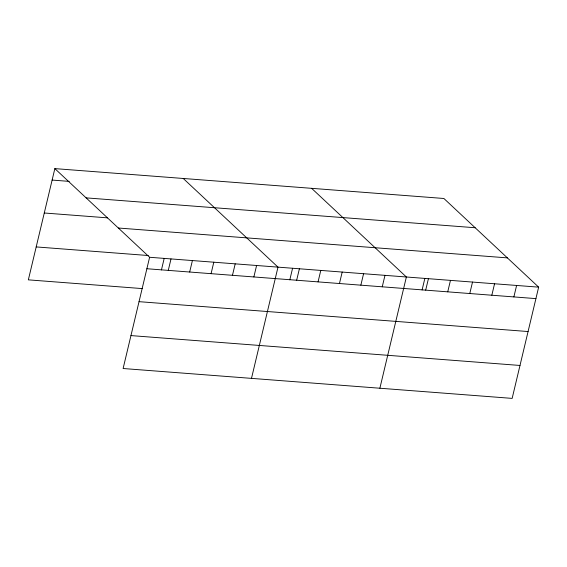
<?xml version="1.0" encoding="UTF-8"?>
<svg xmlns="http://www.w3.org/2000/svg" width="567" height="567" viewBox="0 0 567 567"><rect width="100%" height="100%" fill="white"/><g stroke="black" fill="none" stroke-linecap="round" stroke-linejoin="round"><path stroke-width="0.85" d="M54.85 168.612L149.61 257.276L123.11 368.515L512.15 398.388L538.65 287.15L443.89 198.485L54.85 168.612L28.35 279.85L142.182 288.589M161.439 269.949L164.182 258.424M168.279 270.381L171.007 258.921M189.676 272.018L192.404 260.565M211.073 273.663L213.802 262.202M232.47 275.307L235.199 263.846M253.867 276.951L256.596 265.491M251.493 378.373L277.993 267.135L183.233 178.47M289.822 279.807L292.572 268.283M296.661 280.233L299.39 268.779M318.059 281.877L320.787 270.416M339.456 283.521L342.185 272.061M360.853 285.166L363.582 273.705M382.25 286.81L384.979 275.349M379.876 388.232L406.376 276.994L311.616 188.322M422.096 289.971L424.839 278.44M425.689 290.141L428.425 278.688M447.739 291.835L450.467 280.374M469.781 293.529L472.517 282.068M491.83 295.223L494.559 283.762M513.872 296.917L516.608 285.456M52.121 180.065L69.238 181.383M86.12 197.869L475.16 227.743M44.276 212.994L107.61 217.863M118.34 228.012L507.38 257.886M36.196 246.921L148.313 255.533M149.61 257.276L538.65 287.15M146.881 268.737L535.921 298.611M139.035 301.665L528.075 331.539M130.956 335.586L519.996 365.46"/></g></svg>
